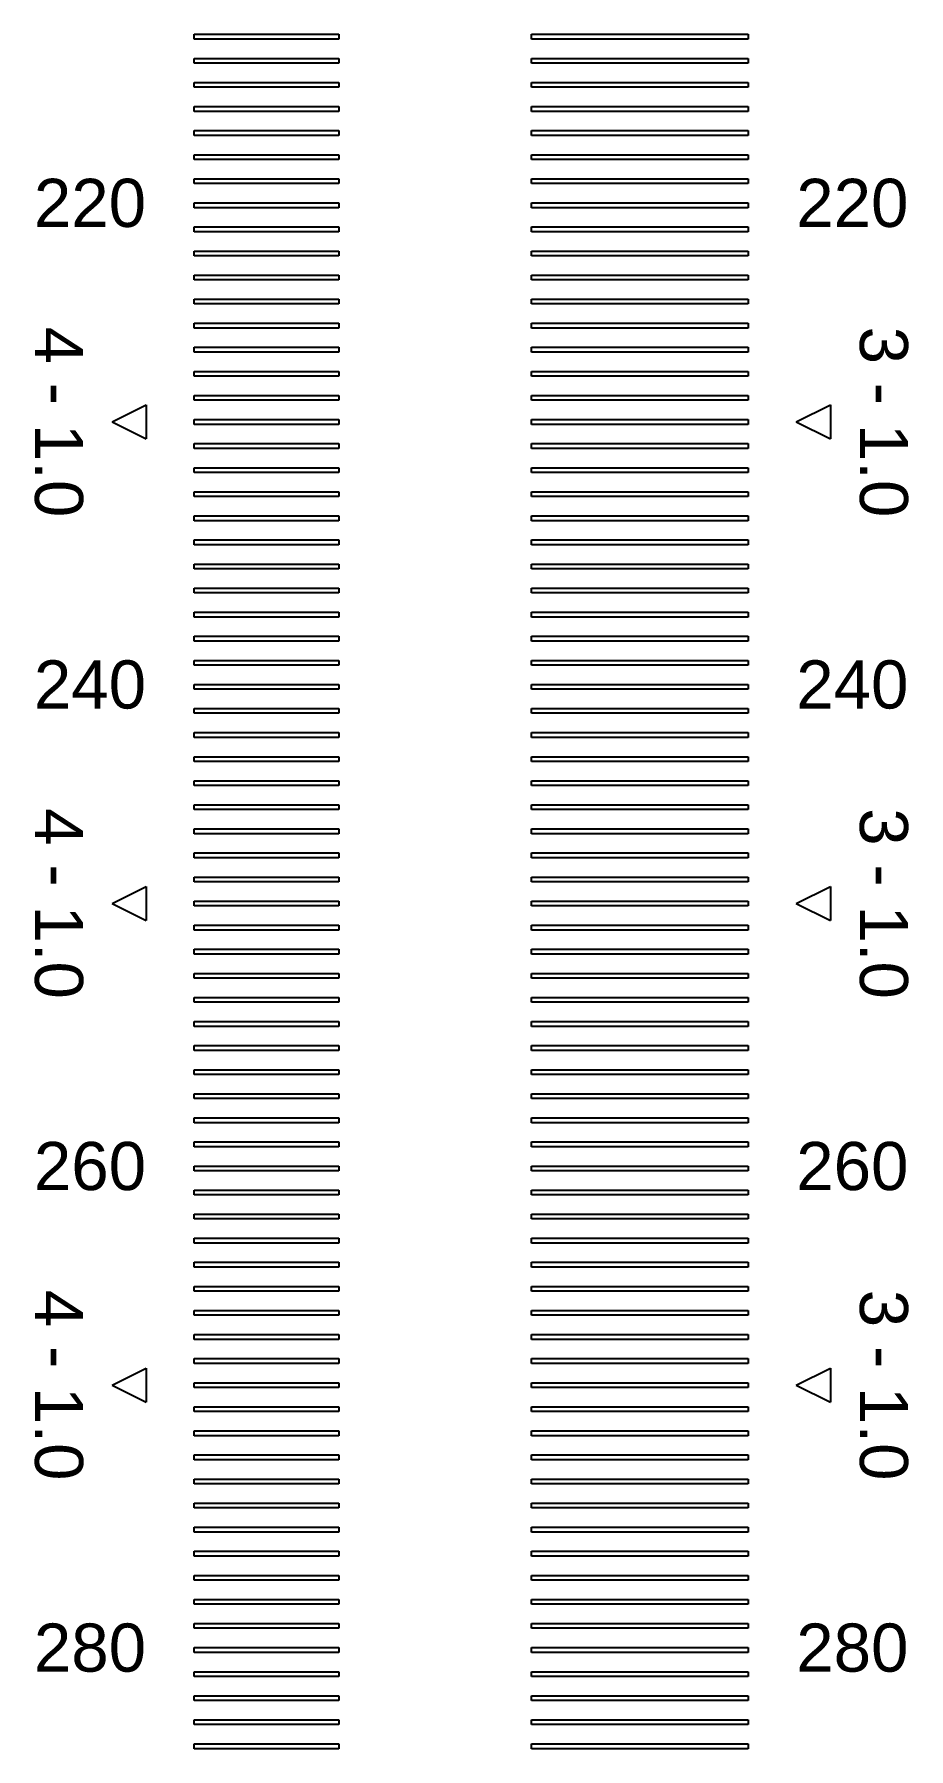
# Model space of a CAD drawing. Extents: x -24531 to 102469, y 86631 to 213631.
# Drawn here: x 53748.9 to 53930.5, y 146054.9 to 146410.9 of the extents above; entities that cross this region are included whole.
import ezdxf

# ---------------------------------------------------------------- set-up
doc = ezdxf.new("R2010")
doc.units = 13
doc.layers.add('CL - Label-1', color=120, linetype='Continuous')
doc.layers.add('CL - Label-2', color=132, linetype='Continuous')
doc.layers.add('CL - Sub-Micro', color=7, linetype='Continuous', true_color=0x47d1ff)
doc.styles.get("Standard").update_dxf_attribs({"font": 'arial.ttf'})

msp = doc.modelspace()

# ---------------------------------------------------------------- linework, layer by layer
at = {"layer": 'CL - Label-2'}
for p, q in [((53765.04, 146330.41), (53772.14, 146333.95)), ((53772.14, 146333.95), (53772.14, 146326.88)), ((53907.12, 146330.41), (53914.21, 146333.95)), ((53914.21, 146333.95), (53914.21, 146326.88)), ((53765.04, 146330.41), (53772.14, 146326.88)), ((53907.12, 146330.41), (53914.21, 146326.88)), ((53765.04, 146230.41), (53772.14, 146233.95)), ((53772.14, 146233.95), (53772.14, 146226.88)), ((53907.12, 146230.41), (53914.21, 146233.95)), ((53914.21, 146233.95), (53914.21, 146226.88)), ((53765.04, 146230.41), (53772.14, 146226.88)), ((53907.12, 146230.41), (53914.21, 146226.88)), ((53765.04, 146130.41), (53772.14, 146133.95)), ((53772.14, 146133.95), (53772.14, 146126.88)), ((53907.12, 146130.41), (53914.21, 146133.95)), ((53914.21, 146133.95), (53914.21, 146126.88)), ((53765.04, 146130.41), (53772.14, 146126.88)), ((53907.12, 146130.41), (53914.21, 146126.88))]:
    msp.add_line(p, q, dxfattribs=at)
at = {"layer": 'CL - Sub-Micro'}
for p, q in [((53782.12, 146409.91), (53782.12, 146410.91)), ((53782.12, 146410.91), (53812.12, 146410.91)), ((53812.12, 146409.91), (53782.12, 146409.91)), ((53812.12, 146410.91), (53812.12, 146409.91)), ((53852.12, 146409.91), (53852.12, 146410.91)), ((53852.12, 146410.91), (53897.12, 146410.91)), ((53897.12, 146409.91), (53852.12, 146409.91)), ((53897.12, 146410.91), (53897.12, 146409.91)), ((53782.12, 146404.91), (53782.12, 146405.91)), ((53782.12, 146405.91), (53812.12, 146405.91)), ((53812.12, 146405.91), (53812.12, 146404.91)), ((53852.12, 146404.91), (53852.12, 146405.91)), ((53852.12, 146405.91), (53897.12, 146405.91)), ((53897.12, 146405.91), (53897.12, 146404.91)), ((53812.12, 146404.91), (53782.12, 146404.91)), ((53897.12, 146404.91), (53852.12, 146404.91)), ((53782.12, 146399.91), (53782.12, 146400.91)), ((53782.12, 146400.91), (53812.12, 146400.91)), ((53812.12, 146399.91), (53782.12, 146399.91)), ((53812.12, 146400.91), (53812.12, 146399.91)), ((53852.12, 146399.91), (53852.12, 146400.91)), ((53852.12, 146400.91), (53897.12, 146400.91)), ((53897.12, 146399.91), (53852.12, 146399.91)), ((53897.12, 146400.91), (53897.12, 146399.91)), ((53782.12, 146394.91), (53782.12, 146395.91)), ((53782.12, 146395.91), (53812.12, 146395.91)), ((53812.12, 146394.91), (53782.12, 146394.91)), ((53812.12, 146395.91), (53812.12, 146394.91)), ((53852.12, 146394.91), (53852.12, 146395.91)), ((53852.12, 146395.91), (53897.12, 146395.91)), ((53897.12, 146394.91), (53852.12, 146394.91)), ((53897.12, 146395.91), (53897.12, 146394.91)), ((53782.12, 146389.91), (53782.12, 146390.91)), ((53782.12, 146390.91), (53812.12, 146390.91)), ((53812.12, 146390.91), (53812.12, 146389.91)), ((53852.12, 146389.91), (53852.12, 146390.91)), ((53852.12, 146390.91), (53897.12, 146390.91)), ((53897.12, 146390.91), (53897.12, 146389.91)), ((53812.12, 146389.91), (53782.12, 146389.91)), ((53897.12, 146389.91), (53852.12, 146389.91)), ((53782.12, 146384.91), (53782.12, 146385.91)), ((53782.12, 146385.91), (53812.12, 146385.91)), ((53812.12, 146384.91), (53782.12, 146384.91)), ((53812.12, 146385.91), (53812.12, 146384.91)), ((53852.12, 146384.91), (53852.12, 146385.91)), ((53852.12, 146385.91), (53897.12, 146385.91)), ((53897.12, 146384.91), (53852.12, 146384.91)), ((53897.12, 146385.91), (53897.12, 146384.91)), ((53782.12, 146379.91), (53782.12, 146380.91)), ((53782.12, 146380.91), (53812.12, 146380.91)), ((53812.12, 146380.91), (53812.12, 146379.91)), ((53852.12, 146379.91), (53852.12, 146380.91)), ((53852.12, 146380.91), (53897.12, 146380.91)), ((53897.12, 146380.91), (53897.12, 146379.91)), ((53812.12, 146379.91), (53782.12, 146379.91)), ((53897.12, 146379.91), (53852.12, 146379.91)), ((53782.12, 146374.91), (53782.12, 146375.91)), ((53782.12, 146375.91), (53812.12, 146375.91)), ((53812.12, 146374.91), (53782.12, 146374.91)), ((53812.12, 146375.91), (53812.12, 146374.91)), ((53852.12, 146374.91), (53852.12, 146375.91)), ((53852.12, 146375.91), (53897.12, 146375.91)), ((53897.12, 146374.91), (53852.12, 146374.91)), ((53897.12, 146375.91), (53897.12, 146374.91)), ((53782.12, 146369.91), (53782.12, 146370.91)), ((53782.12, 146370.91), (53812.12, 146370.91)), ((53812.12, 146369.91), (53782.12, 146369.91)), ((53812.12, 146370.91), (53812.12, 146369.91)), ((53852.12, 146369.91), (53852.12, 146370.91)), ((53852.12, 146370.91), (53897.12, 146370.91)), ((53897.12, 146369.91), (53852.12, 146369.91)), ((53897.12, 146370.91), (53897.12, 146369.91)), ((53782.12, 146364.91), (53782.12, 146365.91)), ((53782.12, 146365.91), (53812.12, 146365.91)), ((53812.12, 146365.91), (53812.12, 146364.91)), ((53852.12, 146364.91), (53852.12, 146365.91)), ((53852.12, 146365.91), (53897.12, 146365.91)), ((53897.12, 146365.91), (53897.12, 146364.91)), ((53812.12, 146364.91), (53782.12, 146364.91)), ((53897.12, 146364.91), (53852.12, 146364.91)), ((53782.12, 146359.91), (53782.12, 146360.91)), ((53782.12, 146360.91), (53812.12, 146360.91)), ((53812.12, 146359.91), (53782.12, 146359.91)), ((53812.12, 146360.91), (53812.12, 146359.91)), ((53852.12, 146359.91), (53852.12, 146360.91)), ((53852.12, 146360.91), (53897.12, 146360.91)), ((53897.12, 146359.91), (53852.12, 146359.91)), ((53897.12, 146360.91), (53897.12, 146359.91)), ((53782.12, 146354.91), (53782.12, 146355.91)), ((53782.12, 146355.91), (53812.12, 146355.91)), ((53812.12, 146355.91), (53812.12, 146354.91)), ((53852.12, 146354.91), (53852.12, 146355.91)), ((53852.12, 146355.91), (53897.12, 146355.91)), ((53897.12, 146355.91), (53897.12, 146354.91)), ((53812.12, 146354.91), (53782.12, 146354.91)), ((53897.12, 146354.91), (53852.12, 146354.91)), ((53782.12, 146349.91), (53782.12, 146350.91)), ((53782.12, 146350.91), (53812.12, 146350.91)), ((53812.12, 146349.91), (53782.12, 146349.91)), ((53812.12, 146350.91), (53812.12, 146349.91)), ((53852.12, 146349.91), (53852.12, 146350.91)), ((53852.12, 146350.91), (53897.12, 146350.91)), ((53897.12, 146349.91), (53852.12, 146349.91)), ((53897.12, 146350.91), (53897.12, 146349.91)), ((53782.12, 146344.91), (53782.12, 146345.91)), ((53782.12, 146345.91), (53812.12, 146345.91)), ((53812.12, 146344.91), (53782.12, 146344.91)), ((53812.12, 146345.91), (53812.12, 146344.91)), ((53852.12, 146344.91), (53852.12, 146345.91)), ((53852.12, 146345.91), (53897.12, 146345.91)), ((53897.12, 146344.91), (53852.12, 146344.91)), ((53897.12, 146345.91), (53897.12, 146344.91)), ((53782.12, 146339.91), (53782.12, 146340.91)), ((53782.12, 146340.91), (53812.12, 146340.91)), ((53812.12, 146339.91), (53782.12, 146339.91)), ((53812.12, 146340.91), (53812.12, 146339.91)), ((53852.12, 146339.91), (53852.12, 146340.91)), ((53852.12, 146340.91), (53897.12, 146340.91)), ((53897.12, 146339.91), (53852.12, 146339.91)), ((53897.12, 146340.91), (53897.12, 146339.91)), ((53782.12, 146334.91), (53782.12, 146335.91)), ((53782.12, 146335.91), (53812.12, 146335.91)), ((53812.12, 146334.91), (53782.12, 146334.91)), ((53812.12, 146335.91), (53812.12, 146334.91)), ((53852.12, 146334.91), (53852.12, 146335.91)), ((53852.12, 146335.91), (53897.12, 146335.91)), ((53897.12, 146334.91), (53852.12, 146334.91)), ((53897.12, 146335.91), (53897.12, 146334.91)), ((53782.12, 146329.91), (53782.12, 146330.91)), ((53782.12, 146330.91), (53812.12, 146330.91)), ((53812.12, 146330.91), (53812.12, 146329.91)), ((53852.12, 146329.91), (53852.12, 146330.91)), ((53852.12, 146330.91), (53897.12, 146330.91)), ((53897.12, 146330.91), (53897.12, 146329.91)), ((53812.12, 146329.91), (53782.12, 146329.91)), ((53897.12, 146329.91), (53852.12, 146329.91)), ((53782.12, 146324.91), (53782.12, 146325.91)), ((53782.12, 146325.91), (53812.12, 146325.91)), ((53812.12, 146324.91), (53782.12, 146324.91)), ((53812.12, 146325.91), (53812.12, 146324.91)), ((53852.12, 146324.91), (53852.12, 146325.91)), ((53852.12, 146325.91), (53897.12, 146325.91)), ((53897.12, 146324.91), (53852.12, 146324.91)), ((53897.12, 146325.91), (53897.12, 146324.91)), ((53782.12, 146319.91), (53782.12, 146320.91)), ((53782.12, 146320.91), (53812.12, 146320.91)), ((53812.12, 146319.91), (53782.12, 146319.91)), ((53812.12, 146320.91), (53812.12, 146319.91)), ((53852.12, 146319.91), (53852.12, 146320.91)), ((53852.12, 146320.91), (53897.12, 146320.91)), ((53897.12, 146319.91), (53852.12, 146319.91)), ((53897.12, 146320.91), (53897.12, 146319.91)), ((53782.12, 146314.91), (53782.12, 146315.91)), ((53782.12, 146315.91), (53812.12, 146315.91)), ((53812.12, 146314.91), (53782.12, 146314.91)), ((53812.12, 146315.91), (53812.12, 146314.91)), ((53852.12, 146314.91), (53852.12, 146315.91)), ((53852.12, 146315.91), (53897.12, 146315.91)), ((53897.12, 146314.91), (53852.12, 146314.91)), ((53897.12, 146315.91), (53897.12, 146314.91)), ((53782.12, 146309.91), (53782.12, 146310.91)), ((53782.12, 146310.91), (53812.12, 146310.91)), ((53812.12, 146309.91), (53782.12, 146309.91)), ((53812.12, 146310.91), (53812.12, 146309.91)), ((53852.12, 146309.91), (53852.12, 146310.91)), ((53852.12, 146310.91), (53897.12, 146310.91)), ((53897.12, 146309.91), (53852.12, 146309.91)), ((53897.12, 146310.91), (53897.12, 146309.91)), ((53782.12, 146304.91), (53782.12, 146305.91)), ((53782.12, 146305.91), (53812.12, 146305.91)), ((53812.12, 146305.91), (53812.12, 146304.91)), ((53852.12, 146304.91), (53852.12, 146305.91)), ((53852.12, 146305.91), (53897.12, 146305.91)), ((53897.12, 146305.91), (53897.12, 146304.91)), ((53812.12, 146304.91), (53782.12, 146304.91)), ((53897.12, 146304.91), (53852.12, 146304.91)), ((53782.12, 146299.91), (53782.12, 146300.91)), ((53782.12, 146300.91), (53812.12, 146300.91)), ((53812.12, 146299.91), (53782.12, 146299.91)), ((53812.12, 146300.91), (53812.12, 146299.91)), ((53852.12, 146299.91), (53852.12, 146300.91)), ((53852.12, 146300.91), (53897.12, 146300.91)), ((53897.12, 146299.91), (53852.12, 146299.91)), ((53897.12, 146300.91), (53897.12, 146299.91)), ((53782.12, 146294.91), (53782.12, 146295.91)), ((53782.12, 146295.91), (53812.12, 146295.91)), ((53812.12, 146294.91), (53782.12, 146294.91)), ((53812.12, 146295.91), (53812.12, 146294.91)), ((53852.12, 146294.91), (53852.12, 146295.91)), ((53852.12, 146295.91), (53897.12, 146295.91)), ((53897.12, 146294.91), (53852.12, 146294.91)), ((53897.12, 146295.91), (53897.12, 146294.91)), ((53782.12, 146289.91), (53782.12, 146290.91)), ((53782.12, 146290.91), (53812.12, 146290.91)), ((53812.12, 146289.91), (53782.12, 146289.91)), ((53812.12, 146290.91), (53812.12, 146289.91)), ((53852.12, 146289.91), (53852.12, 146290.91)), ((53852.12, 146290.91), (53897.12, 146290.91)), ((53897.12, 146289.91), (53852.12, 146289.91)), ((53897.12, 146290.91), (53897.12, 146289.91)), ((53782.12, 146284.91), (53782.12, 146285.91)), ((53782.12, 146285.91), (53812.12, 146285.91)), ((53812.12, 146284.91), (53782.12, 146284.91)), ((53812.12, 146285.91), (53812.12, 146284.91)), ((53852.12, 146284.91), (53852.12, 146285.91)), ((53852.12, 146285.91), (53897.12, 146285.91)), ((53897.12, 146284.91), (53852.12, 146284.91)), ((53897.12, 146285.91), (53897.12, 146284.91)), ((53782.12, 146279.91), (53782.12, 146280.91)), ((53782.12, 146280.91), (53812.12, 146280.91)), ((53812.12, 146280.91), (53812.12, 146279.91)), ((53852.12, 146279.91), (53852.12, 146280.91)), ((53852.12, 146280.91), (53897.12, 146280.91)), ((53897.12, 146280.91), (53897.12, 146279.91)), ((53812.12, 146279.91), (53782.12, 146279.91)), ((53897.12, 146279.91), (53852.12, 146279.91)), ((53782.12, 146274.91), (53782.12, 146275.91)), ((53782.12, 146275.91), (53812.12, 146275.91)), ((53812.12, 146274.91), (53782.12, 146274.91)), ((53812.12, 146275.91), (53812.12, 146274.91)), ((53852.12, 146274.91), (53852.12, 146275.91)), ((53852.12, 146275.91), (53897.12, 146275.91)), ((53897.12, 146274.91), (53852.12, 146274.91)), ((53897.12, 146275.91), (53897.12, 146274.91)), ((53782.12, 146269.91), (53782.12, 146270.91)), ((53782.12, 146270.91), (53812.12, 146270.91)), ((53812.12, 146269.91), (53782.12, 146269.91)), ((53812.12, 146270.91), (53812.12, 146269.91)), ((53852.12, 146269.91), (53852.12, 146270.91)), ((53852.12, 146270.91), (53897.12, 146270.91)), ((53897.12, 146269.91), (53852.12, 146269.91)), ((53897.12, 146270.91), (53897.12, 146269.91)), ((53782.12, 146264.91), (53782.12, 146265.91)), ((53782.12, 146265.91), (53812.12, 146265.91)), ((53812.12, 146264.91), (53782.12, 146264.91)), ((53812.12, 146265.91), (53812.12, 146264.91)), ((53852.12, 146264.91), (53852.12, 146265.91)), ((53852.12, 146265.91), (53897.12, 146265.91)), ((53897.12, 146264.91), (53852.12, 146264.91)), ((53897.12, 146265.91), (53897.12, 146264.91)), ((53782.12, 146259.91), (53782.12, 146260.91)), ((53782.12, 146260.91), (53812.12, 146260.91)), ((53812.12, 146259.91), (53782.12, 146259.91)), ((53812.12, 146260.91), (53812.12, 146259.91)), ((53852.12, 146259.91), (53852.12, 146260.91)), ((53852.12, 146260.91), (53897.12, 146260.91)), ((53897.12, 146259.91), (53852.12, 146259.91)), ((53897.12, 146260.91), (53897.12, 146259.91)), ((53782.12, 146254.91), (53782.12, 146255.91)), ((53782.12, 146255.91), (53812.12, 146255.91)), ((53812.12, 146255.91), (53812.12, 146254.91)), ((53852.12, 146254.91), (53852.12, 146255.91)), ((53852.12, 146255.91), (53897.12, 146255.91)), ((53897.12, 146255.91), (53897.12, 146254.91)), ((53812.12, 146254.91), (53782.12, 146254.91)), ((53897.12, 146254.91), (53852.12, 146254.91)), ((53782.12, 146249.91), (53782.12, 146250.91)), ((53782.12, 146250.91), (53812.12, 146250.91)), ((53812.12, 146249.91), (53782.12, 146249.91)), ((53812.12, 146250.91), (53812.12, 146249.91)), ((53852.12, 146249.91), (53852.12, 146250.91)), ((53852.12, 146250.91), (53897.12, 146250.91)), ((53897.12, 146249.91), (53852.12, 146249.91)), ((53897.12, 146250.91), (53897.12, 146249.91)), ((53782.12, 146244.91), (53782.12, 146245.91)), ((53782.12, 146245.91), (53812.12, 146245.91)), ((53812.12, 146244.91), (53782.12, 146244.91)), ((53812.12, 146245.91), (53812.12, 146244.91)), ((53852.12, 146244.91), (53852.12, 146245.91)), ((53852.12, 146245.91), (53897.12, 146245.91)), ((53897.12, 146244.91), (53852.12, 146244.91)), ((53897.12, 146245.91), (53897.12, 146244.91)), ((53782.12, 146239.91), (53782.12, 146240.91)), ((53782.12, 146240.91), (53812.12, 146240.91)), ((53812.12, 146239.91), (53782.12, 146239.91)), ((53812.12, 146240.91), (53812.12, 146239.91)), ((53852.12, 146239.91), (53852.12, 146240.91)), ((53852.12, 146240.91), (53897.12, 146240.91)), ((53897.12, 146239.91), (53852.12, 146239.91)), ((53897.12, 146240.91), (53897.12, 146239.91)), ((53782.12, 146234.91), (53782.12, 146235.91)), ((53782.12, 146235.91), (53812.12, 146235.91)), ((53812.12, 146234.91), (53782.12, 146234.91)), ((53812.12, 146235.91), (53812.12, 146234.91)), ((53852.12, 146234.91), (53852.12, 146235.91)), ((53852.12, 146235.91), (53897.12, 146235.91)), ((53897.12, 146234.91), (53852.12, 146234.91)), ((53897.12, 146235.91), (53897.12, 146234.91)), ((53782.12, 146229.91), (53782.12, 146230.91)), ((53782.12, 146230.91), (53812.12, 146230.91)), ((53812.12, 146230.91), (53812.12, 146229.91)), ((53852.12, 146229.91), (53852.12, 146230.91)), ((53852.12, 146230.91), (53897.12, 146230.91)), ((53897.12, 146230.91), (53897.12, 146229.91)), ((53812.12, 146229.91), (53782.12, 146229.91)), ((53897.12, 146229.91), (53852.12, 146229.91)), ((53782.12, 146224.91), (53782.12, 146225.91)), ((53782.12, 146225.91), (53812.12, 146225.91)), ((53812.12, 146224.91), (53782.12, 146224.91)), ((53812.12, 146225.91), (53812.12, 146224.91)), ((53852.12, 146224.91), (53852.12, 146225.91)), ((53852.12, 146225.91), (53897.12, 146225.91)), ((53897.12, 146224.91), (53852.12, 146224.91)), ((53897.12, 146225.91), (53897.12, 146224.91)), ((53782.12, 146219.91), (53782.12, 146220.91)), ((53782.12, 146220.91), (53812.12, 146220.91)), ((53812.12, 146219.91), (53782.12, 146219.91)), ((53812.12, 146220.91), (53812.12, 146219.91)), ((53852.12, 146219.91), (53852.12, 146220.91)), ((53852.12, 146220.91), (53897.12, 146220.91)), ((53897.12, 146219.91), (53852.12, 146219.91)), ((53897.12, 146220.91), (53897.12, 146219.91)), ((53782.12, 146214.91), (53782.12, 146215.91)), ((53782.12, 146215.91), (53812.12, 146215.91)), ((53812.12, 146214.91), (53782.12, 146214.91)), ((53812.12, 146215.91), (53812.12, 146214.91)), ((53852.12, 146214.91), (53852.12, 146215.91)), ((53852.12, 146215.91), (53897.12, 146215.91)), ((53897.12, 146214.91), (53852.12, 146214.91)), ((53897.12, 146215.91), (53897.12, 146214.91)), ((53782.12, 146209.91), (53782.12, 146210.91)), ((53782.12, 146210.91), (53812.12, 146210.91)), ((53812.12, 146209.91), (53782.12, 146209.91)), ((53812.12, 146210.91), (53812.12, 146209.91)), ((53852.12, 146209.91), (53852.12, 146210.91)), ((53852.12, 146210.91), (53897.12, 146210.91)), ((53897.12, 146209.91), (53852.12, 146209.91)), ((53897.12, 146210.91), (53897.12, 146209.91)), ((53782.12, 146204.91), (53782.12, 146205.91)), ((53782.12, 146205.91), (53812.12, 146205.91)), ((53812.12, 146205.91), (53812.12, 146204.91)), ((53852.12, 146204.91), (53852.12, 146205.91)), ((53852.12, 146205.91), (53897.12, 146205.91)), ((53897.12, 146205.91), (53897.12, 146204.91)), ((53812.12, 146204.91), (53782.12, 146204.91)), ((53897.12, 146204.91), (53852.12, 146204.91)), ((53782.12, 146199.91), (53782.12, 146200.91)), ((53782.12, 146200.91), (53812.12, 146200.91)), ((53812.12, 146199.91), (53782.12, 146199.91)), ((53812.12, 146200.91), (53812.12, 146199.91)), ((53852.12, 146199.91), (53852.12, 146200.91)), ((53852.12, 146200.91), (53897.12, 146200.91)), ((53897.12, 146199.91), (53852.12, 146199.91)), ((53897.12, 146200.91), (53897.12, 146199.91)), ((53782.12, 146194.91), (53782.12, 146195.91)), ((53782.12, 146195.91), (53812.12, 146195.91)), ((53812.12, 146195.91), (53812.12, 146194.91)), ((53852.12, 146194.91), (53852.12, 146195.91)), ((53852.12, 146195.91), (53897.12, 146195.91)), ((53897.12, 146195.91), (53897.12, 146194.91)), ((53812.12, 146194.91), (53782.12, 146194.91)), ((53897.12, 146194.91), (53852.12, 146194.91)), ((53782.12, 146189.91), (53782.12, 146190.91)), ((53782.12, 146190.91), (53812.12, 146190.91)), ((53812.12, 146189.91), (53782.12, 146189.91)), ((53812.12, 146190.91), (53812.12, 146189.91)), ((53852.12, 146189.91), (53852.12, 146190.91)), ((53852.12, 146190.91), (53897.12, 146190.91)), ((53897.12, 146189.91), (53852.12, 146189.91)), ((53897.12, 146190.91), (53897.12, 146189.91)), ((53782.12, 146184.91), (53782.12, 146185.91)), ((53782.12, 146185.91), (53812.12, 146185.91)), ((53812.12, 146184.91), (53782.12, 146184.91)), ((53812.12, 146185.91), (53812.12, 146184.91)), ((53852.12, 146184.91), (53852.12, 146185.91)), ((53852.12, 146185.91), (53897.12, 146185.91)), ((53897.12, 146184.91), (53852.12, 146184.91)), ((53897.12, 146185.91), (53897.12, 146184.91)), ((53782.12, 146179.91), (53782.12, 146180.91)), ((53782.12, 146180.91), (53812.12, 146180.91)), ((53812.12, 146180.91), (53812.12, 146179.91)), ((53852.12, 146179.91), (53852.12, 146180.91)), ((53852.12, 146180.91), (53897.12, 146180.91)), ((53897.12, 146180.91), (53897.12, 146179.91)), ((53812.12, 146179.91), (53782.12, 146179.91)), ((53897.12, 146179.91), (53852.12, 146179.91)), ((53782.12, 146174.91), (53782.12, 146175.91)), ((53782.12, 146175.91), (53812.12, 146175.91)), ((53812.12, 146174.91), (53782.12, 146174.91)), ((53812.12, 146175.91), (53812.12, 146174.91)), ((53852.12, 146174.91), (53852.12, 146175.91)), ((53852.12, 146175.91), (53897.12, 146175.91)), ((53897.12, 146174.91), (53852.12, 146174.91)), ((53897.12, 146175.91), (53897.12, 146174.91)), ((53782.12, 146169.91), (53782.12, 146170.91)), ((53782.12, 146170.91), (53812.12, 146170.91)), ((53812.12, 146170.91), (53812.12, 146169.91)), ((53852.12, 146169.91), (53852.12, 146170.91)), ((53852.12, 146170.91), (53897.12, 146170.91)), ((53897.12, 146170.91), (53897.12, 146169.91)), ((53812.12, 146169.91), (53782.12, 146169.91)), ((53897.12, 146169.91), (53852.12, 146169.91)), ((53782.12, 146164.91), (53782.12, 146165.91)), ((53782.12, 146165.91), (53812.12, 146165.91)), ((53812.12, 146164.91), (53782.12, 146164.91)), ((53812.12, 146165.91), (53812.12, 146164.91)), ((53852.12, 146164.91), (53852.12, 146165.91)), ((53852.12, 146165.91), (53897.12, 146165.91)), ((53897.12, 146164.91), (53852.12, 146164.91)), ((53897.12, 146165.91), (53897.12, 146164.91)), ((53782.12, 146159.91), (53782.12, 146160.91)), ((53782.12, 146160.91), (53812.12, 146160.91)), ((53812.12, 146159.91), (53782.12, 146159.91)), ((53812.12, 146160.91), (53812.12, 146159.91)), ((53852.12, 146159.91), (53852.12, 146160.91)), ((53852.12, 146160.91), (53897.12, 146160.91)), ((53897.12, 146159.91), (53852.12, 146159.91)), ((53897.12, 146160.91), (53897.12, 146159.91)), ((53782.12, 146154.91), (53782.12, 146155.91)), ((53782.12, 146155.91), (53812.12, 146155.91)), ((53812.12, 146155.91), (53812.12, 146154.91)), ((53852.12, 146154.91), (53852.12, 146155.91)), ((53852.12, 146155.91), (53897.12, 146155.91)), ((53897.12, 146155.91), (53897.12, 146154.91)), ((53812.12, 146154.91), (53782.12, 146154.91)), ((53897.12, 146154.91), (53852.12, 146154.91)), ((53782.12, 146149.91), (53782.12, 146150.91)), ((53782.12, 146150.91), (53812.12, 146150.91)), ((53812.12, 146149.91), (53782.12, 146149.91)), ((53812.12, 146150.91), (53812.12, 146149.91)), ((53852.12, 146149.91), (53852.12, 146150.91)), ((53852.12, 146150.91), (53897.12, 146150.91)), ((53897.12, 146149.91), (53852.12, 146149.91)), ((53897.12, 146150.91), (53897.12, 146149.91)), ((53782.12, 146144.91), (53782.12, 146145.91)), ((53782.12, 146145.91), (53812.12, 146145.91)), ((53812.12, 146145.91), (53812.12, 146144.91)), ((53852.12, 146144.91), (53852.12, 146145.91)), ((53852.12, 146145.91), (53897.12, 146145.91)), ((53897.12, 146145.91), (53897.12, 146144.91)), ((53812.12, 146144.91), (53782.12, 146144.91)), ((53897.12, 146144.91), (53852.12, 146144.91)), ((53782.12, 146139.91), (53782.12, 146140.91)), ((53782.12, 146140.91), (53812.12, 146140.91)), ((53812.12, 146139.91), (53782.12, 146139.91)), ((53812.12, 146140.91), (53812.12, 146139.91)), ((53852.12, 146139.91), (53852.12, 146140.91)), ((53852.12, 146140.91), (53897.12, 146140.91)), ((53897.12, 146139.91), (53852.12, 146139.91)), ((53897.12, 146140.91), (53897.12, 146139.91)), ((53782.12, 146134.91), (53782.12, 146135.91)), ((53782.12, 146135.91), (53812.12, 146135.91)), ((53812.12, 146134.91), (53782.12, 146134.91)), ((53812.12, 146135.91), (53812.12, 146134.91)), ((53852.12, 146134.91), (53852.12, 146135.91)), ((53852.12, 146135.91), (53897.12, 146135.91)), ((53897.12, 146134.91), (53852.12, 146134.91)), ((53897.12, 146135.91), (53897.12, 146134.91)), ((53782.12, 146129.91), (53782.12, 146130.91)), ((53782.12, 146130.91), (53812.12, 146130.91)), ((53812.12, 146130.91), (53812.12, 146129.91)), ((53852.12, 146129.91), (53852.12, 146130.91)), ((53852.12, 146130.91), (53897.12, 146130.91)), ((53897.12, 146130.91), (53897.12, 146129.91)), ((53812.12, 146129.91), (53782.12, 146129.91)), ((53897.12, 146129.91), (53852.12, 146129.91)), ((53782.12, 146124.91), (53782.12, 146125.91)), ((53782.12, 146125.91), (53812.12, 146125.91)), ((53812.12, 146124.91), (53782.12, 146124.91)), ((53812.12, 146125.91), (53812.12, 146124.91)), ((53852.12, 146124.91), (53852.12, 146125.91)), ((53852.12, 146125.91), (53897.12, 146125.91)), ((53897.12, 146124.91), (53852.12, 146124.91)), ((53897.12, 146125.91), (53897.12, 146124.91)), ((53782.12, 146119.91), (53782.12, 146120.91)), ((53782.12, 146120.91), (53812.12, 146120.91)), ((53812.12, 146120.91), (53812.12, 146119.91)), ((53852.12, 146119.91), (53852.12, 146120.91)), ((53852.12, 146120.91), (53897.12, 146120.91)), ((53897.12, 146120.91), (53897.12, 146119.91)), ((53812.12, 146119.91), (53782.12, 146119.91)), ((53897.12, 146119.91), (53852.12, 146119.91)), ((53782.12, 146114.91), (53782.12, 146115.91)), ((53782.12, 146115.91), (53812.12, 146115.91)), ((53812.12, 146114.91), (53782.12, 146114.91)), ((53812.12, 146115.91), (53812.12, 146114.91)), ((53852.12, 146114.91), (53852.12, 146115.91)), ((53852.12, 146115.91), (53897.12, 146115.91)), ((53897.12, 146114.91), (53852.12, 146114.91)), ((53897.12, 146115.91), (53897.12, 146114.91)), ((53782.12, 146109.91), (53782.12, 146110.91)), ((53782.12, 146110.91), (53812.12, 146110.91)), ((53812.12, 146109.91), (53782.12, 146109.91)), ((53812.12, 146110.91), (53812.12, 146109.91)), ((53852.12, 146109.91), (53852.12, 146110.91)), ((53852.12, 146110.91), (53897.12, 146110.91)), ((53897.12, 146109.91), (53852.12, 146109.91)), ((53897.12, 146110.91), (53897.12, 146109.91)), ((53782.12, 146104.91), (53782.12, 146105.91)), ((53782.12, 146105.91), (53812.12, 146105.91)), ((53812.12, 146104.91), (53782.12, 146104.91)), ((53812.12, 146105.91), (53812.12, 146104.91)), ((53852.12, 146104.91), (53852.12, 146105.91)), ((53852.12, 146105.91), (53897.12, 146105.91)), ((53897.12, 146104.91), (53852.12, 146104.91)), ((53897.12, 146105.91), (53897.12, 146104.91)), ((53782.12, 146099.91), (53782.12, 146100.91)), ((53782.12, 146100.91), (53812.12, 146100.91)), ((53812.12, 146099.91), (53782.12, 146099.91)), ((53812.12, 146100.91), (53812.12, 146099.91)), ((53852.12, 146099.91), (53852.12, 146100.91)), ((53852.12, 146100.91), (53897.12, 146100.91)), ((53897.12, 146099.91), (53852.12, 146099.91)), ((53897.12, 146100.91), (53897.12, 146099.91)), ((53782.12, 146094.91), (53782.12, 146095.91)), ((53782.12, 146095.91), (53812.12, 146095.91)), ((53812.12, 146095.91), (53812.12, 146094.91)), ((53852.12, 146094.91), (53852.12, 146095.91)), ((53852.12, 146095.91), (53897.12, 146095.91)), ((53897.12, 146095.91), (53897.12, 146094.91)), ((53812.12, 146094.91), (53782.12, 146094.91)), ((53897.12, 146094.91), (53852.12, 146094.91)), ((53782.12, 146089.91), (53782.12, 146090.91)), ((53782.12, 146090.91), (53812.12, 146090.91)), ((53812.12, 146089.91), (53782.12, 146089.91)), ((53812.12, 146090.91), (53812.12, 146089.91)), ((53852.12, 146089.91), (53852.12, 146090.91)), ((53852.12, 146090.91), (53897.12, 146090.91)), ((53897.12, 146089.91), (53852.12, 146089.91)), ((53897.12, 146090.91), (53897.12, 146089.91)), ((53782.12, 146084.91), (53782.12, 146085.91)), ((53782.12, 146085.91), (53812.12, 146085.91)), ((53812.12, 146084.91), (53782.12, 146084.91)), ((53812.12, 146085.91), (53812.12, 146084.91)), ((53852.12, 146084.91), (53852.12, 146085.91)), ((53852.12, 146085.91), (53897.12, 146085.91)), ((53897.12, 146084.91), (53852.12, 146084.91)), ((53897.12, 146085.91), (53897.12, 146084.91)), ((53782.12, 146079.91), (53782.12, 146080.91)), ((53782.12, 146080.91), (53812.12, 146080.91)), ((53812.12, 146079.91), (53782.12, 146079.91)), ((53812.12, 146080.91), (53812.12, 146079.91)), ((53852.12, 146079.91), (53852.12, 146080.91)), ((53852.12, 146080.91), (53897.12, 146080.91)), ((53897.12, 146079.91), (53852.12, 146079.91)), ((53897.12, 146080.91), (53897.12, 146079.91)), ((53782.12, 146074.91), (53782.12, 146075.91)), ((53782.12, 146075.91), (53812.12, 146075.91)), ((53812.12, 146074.91), (53782.12, 146074.91)), ((53812.12, 146075.91), (53812.12, 146074.91)), ((53852.12, 146074.91), (53852.12, 146075.91)), ((53852.12, 146075.91), (53897.12, 146075.91)), ((53897.12, 146074.91), (53852.12, 146074.91)), ((53897.12, 146075.91), (53897.12, 146074.91)), ((53782.12, 146069.91), (53782.12, 146070.91)), ((53782.12, 146070.91), (53812.12, 146070.91)), ((53812.12, 146070.91), (53812.12, 146069.91)), ((53852.12, 146069.91), (53852.12, 146070.91)), ((53852.12, 146070.91), (53897.12, 146070.91)), ((53897.12, 146070.91), (53897.12, 146069.91)), ((53812.12, 146069.91), (53782.12, 146069.91)), ((53897.12, 146069.91), (53852.12, 146069.91)), ((53782.12, 146064.91), (53782.12, 146065.91)), ((53782.12, 146065.91), (53812.12, 146065.91)), ((53812.12, 146064.91), (53782.12, 146064.91)), ((53812.12, 146065.91), (53812.12, 146064.91)), ((53852.12, 146064.91), (53852.12, 146065.91)), ((53852.12, 146065.91), (53897.12, 146065.91)), ((53897.12, 146064.91), (53852.12, 146064.91)), ((53897.12, 146065.91), (53897.12, 146064.91)), ((53782.12, 146059.91), (53782.12, 146060.91)), ((53782.12, 146060.91), (53812.12, 146060.91)), ((53812.12, 146059.91), (53782.12, 146059.91)), ((53812.12, 146060.91), (53812.12, 146059.91)), ((53852.12, 146059.91), (53852.12, 146060.91)), ((53852.12, 146060.91), (53897.12, 146060.91)), ((53897.12, 146059.91), (53852.12, 146059.91)), ((53897.12, 146060.91), (53897.12, 146059.91)), ((53782.12, 146054.91), (53782.12, 146055.91)), ((53782.12, 146055.91), (53812.12, 146055.91)), ((53812.12, 146054.91), (53782.12, 146054.91)), ((53812.12, 146055.91), (53812.12, 146054.91)), ((53852.12, 146054.91), (53852.12, 146055.91)), ((53852.12, 146055.91), (53897.12, 146055.91)), ((53897.12, 146054.91), (53852.12, 146054.91)), ((53897.12, 146055.91), (53897.12, 146054.91))]:
    msp.add_line(p, q, dxfattribs=at)

# ---------------------------------------------------------------- texts
at = {"layer": 'CL - Label-1', "char_height": 10}
for s, insert, attachment_point in [('220', (53772.12, 146380.91), 3), ('220', (53907.12, 146380.91), 1), ('240', (53772.12, 146280.91), 3), ('240', (53907.12, 146280.91), 1), ('260', (53772.12, 146180.91), 3), ('260', (53907.12, 146180.91), 1), ('280', (53772.12, 146080.91), 3), ('280', (53907.12, 146080.91), 1)]:
    msp.add_mtext_dynamic_manual_height_columns(s, width=21.565, gutter_width=12.5, heights=[8.55], dxfattribs=dict(at, insert=insert, attachment_point=attachment_point))
at = {"layer": 'CL - Label-2', "char_height": 10, "rotation": 270}
for s, insert, attachment_point in [('4 - 1.0', (53759.04, 146330.41), 2), ('3 - 1.0', (53920.19, 146330.41), 8), ('4 - 1.0', (53759.04, 146230.41), 2), ('3 - 1.0', (53920.19, 146230.41), 8), ('4 - 1.0', (53759.04, 146130.41), 2), ('3 - 1.0', (53920.19, 146130.41), 8)]:
    msp.add_mtext_dynamic_manual_height_columns(s, width=52.3045, gutter_width=12.5, heights=[18.11], dxfattribs=dict(at, insert=insert, attachment_point=attachment_point))

doc.saveas('drawing.dxf')
